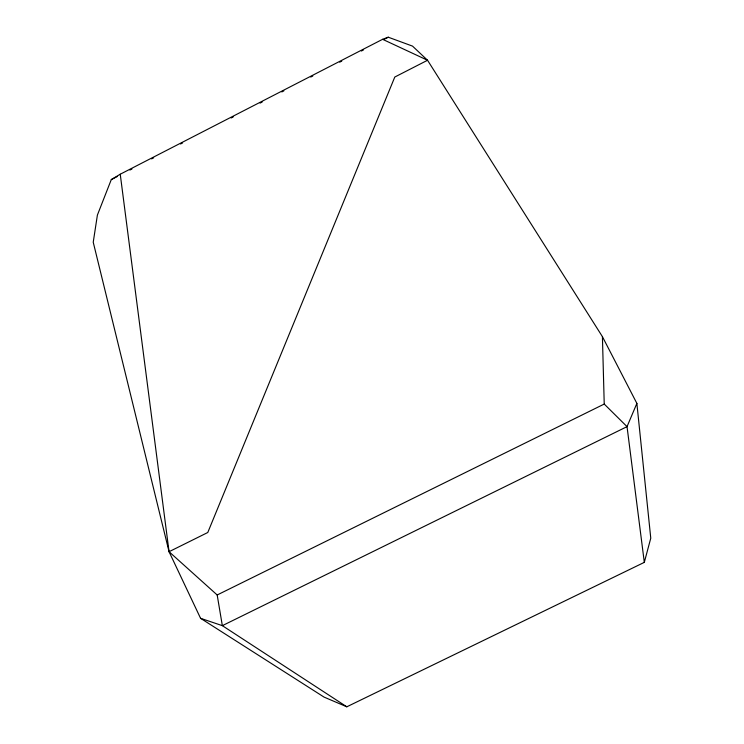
<?xml version="1.0" encoding="UTF-8"?>
<svg xmlns="http://www.w3.org/2000/svg" width="744" height="744" viewBox="0 0 744 744"><rect width="100%" height="100%" fill="white"/><g stroke="black" fill="none" stroke-linecap="round" stroke-linejoin="round"><path stroke-width="1.12" d="M644.313 562.362L650.768 538.182L636.873 403.397L602.417 336.651L427.54 60.255L412.529 46.119L388.256 37.2L382.602 39.311L120.24 174.217L111.284 179.602L97.399 215.072L93.233 242.228L169.055 551.713L200.573 618.311L324.058 697.1L346.806 706.8L644.313 562.362L627.034 426.638L636.873 403.397M111.284 179.602L117.487 176.412M129.884 170.041L131.958 168.981M151.59 158.881L153.655 157.821M180.532 144.001L182.596 142.941M231.17 117.971L233.235 116.901M260.102 103.091L262.167 102.03M281.809 91.93L283.873 90.87M310.741 77.05L312.815 75.99M339.683 62.17L341.747 61.11M361.389 51.02L363.453 49.95M384.118 39.33L388.256 37.2M120.24 174.217L169.055 551.713L207.781 532.499L394.794 77.032L427.54 60.255L382.602 39.311M169.055 551.713L217.183 594.977L604.23 404.057L602.417 336.651M200.573 618.311L222.344 625.658L346.806 706.8M604.23 404.057L627.034 426.638L222.344 625.658L217.183 594.977"/></g></svg>
